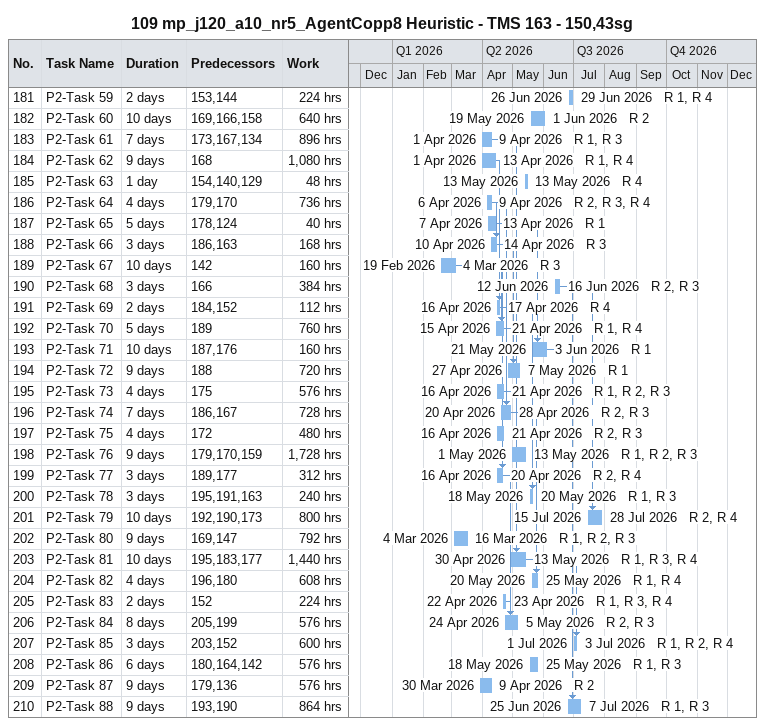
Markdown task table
109 mp_j120_a10_nr5_AgentCopp8 Heuristic - TMS 163 - 150,43sg

| ID | Task | Duration | Start | Finish | Predecessors | Resources | Work (h) |
|---|---|---|---|---|---|---|---|
| 181 | P2-Task 59 | 2d | 2026-06-26 | 2026-06-29 | 153, 144 | R 1, R 4 | 224 |
| 182 | P2-Task 60 | 10d | 2026-05-19 | 2026-06-01 | 169, 166, 158 | R 2 | 640 |
| 183 | P2-Task 61 | 7d | 2026-04-01 | 2026-04-09 | 173, 167, 134 | R 1, R 3 | 896 |
| 184 | P2-Task 62 | 9d | 2026-04-01 | 2026-04-13 | 168 | R 1, R 4 | 1080 |
| 185 | P2-Task 63 | 1d | 2026-05-13 | 2026-05-13 | 154, 140, 129 | R 4 | 48 |
| 186 | P2-Task 64 | 4d | 2026-04-06 | 2026-04-09 | 179, 170 | R 2, R 3, R 4 | 736 |
| 187 | P2-Task 65 | 5d | 2026-04-07 | 2026-04-13 | 178, 124 | R 1 | 40 |
| 188 | P2-Task 66 | 3d | 2026-04-10 | 2026-04-14 | 186, 163 | R 3 | 168 |
| 189 | P2-Task 67 | 10d | 2026-02-19 | 2026-03-04 | 142 | R 3 | 160 |
| 190 | P2-Task 68 | 3d | 2026-06-12 | 2026-06-16 | 166 | R 2, R 3 | 384 |
| 191 | P2-Task 69 | 2d | 2026-04-16 | 2026-04-17 | 184, 152 | R 4 | 112 |
| 192 | P2-Task 70 | 5d | 2026-04-15 | 2026-04-21 | 189 | R 1, R 4 | 760 |
| 193 | P2-Task 71 | 10d | 2026-05-21 | 2026-06-03 | 187, 176 | R 1 | 160 |
| 194 | P2-Task 72 | 9d | 2026-04-27 | 2026-05-07 | 188 | R 1 | 720 |
| 195 | P2-Task 73 | 4d | 2026-04-16 | 2026-04-21 | 175 | R 1, R 2, R 3 | 576 |
| 196 | P2-Task 74 | 7d | 2026-04-20 | 2026-04-28 | 186, 167 | R 2, R 3 | 728 |
| 197 | P2-Task 75 | 4d | 2026-04-16 | 2026-04-21 | 172 | R 2, R 3 | 480 |
| 198 | P2-Task 76 | 9d | 2026-05-01 | 2026-05-13 | 179, 170, 159 | R 1, R 2, R 3 | 1728 |
| 199 | P2-Task 77 | 3d | 2026-04-16 | 2026-04-20 | 189, 177 | R 2, R 4 | 312 |
| 200 | P2-Task 78 | 3d | 2026-05-18 | 2026-05-20 | 195, 191, 163 | R 1, R 3 | 240 |
| 201 | P2-Task 79 | 10d | 2026-07-15 | 2026-07-28 | 192, 190, 173 | R 2, R 4 | 800 |
| 202 | P2-Task 80 | 9d | 2026-03-04 | 2026-03-16 | 169, 147 | R 1, R 2, R 3 | 792 |
| 203 | P2-Task 81 | 10d | 2026-04-30 | 2026-05-13 | 195, 183, 177 | R 1, R 3, R 4 | 1440 |
| 204 | P2-Task 82 | 4d | 2026-05-20 | 2026-05-25 | 196, 180 | R 1, R 4 | 608 |
| 205 | P2-Task 83 | 2d | 2026-04-22 | 2026-04-23 | 152 | R 1, R 3, R 4 | 224 |
| 206 | P2-Task 84 | 8d | 2026-04-24 | 2026-05-05 | 205, 199 | R 2, R 3 | 576 |
| 207 | P2-Task 85 | 3d | 2026-07-01 | 2026-07-03 | 203, 152 | R 1, R 2, R 4 | 600 |
| 208 | P2-Task 86 | 6d | 2026-05-18 | 2026-05-25 | 180, 164, 142 | R 1, R 3 | 576 |
| 209 | P2-Task 87 | 9d | 2026-03-30 | 2026-04-09 | 179, 136 | R 2 | 576 |
| 210 | P2-Task 88 | 9d | 2026-06-25 | 2026-07-07 | 193, 190 | R 1, R 3 | 864 |
